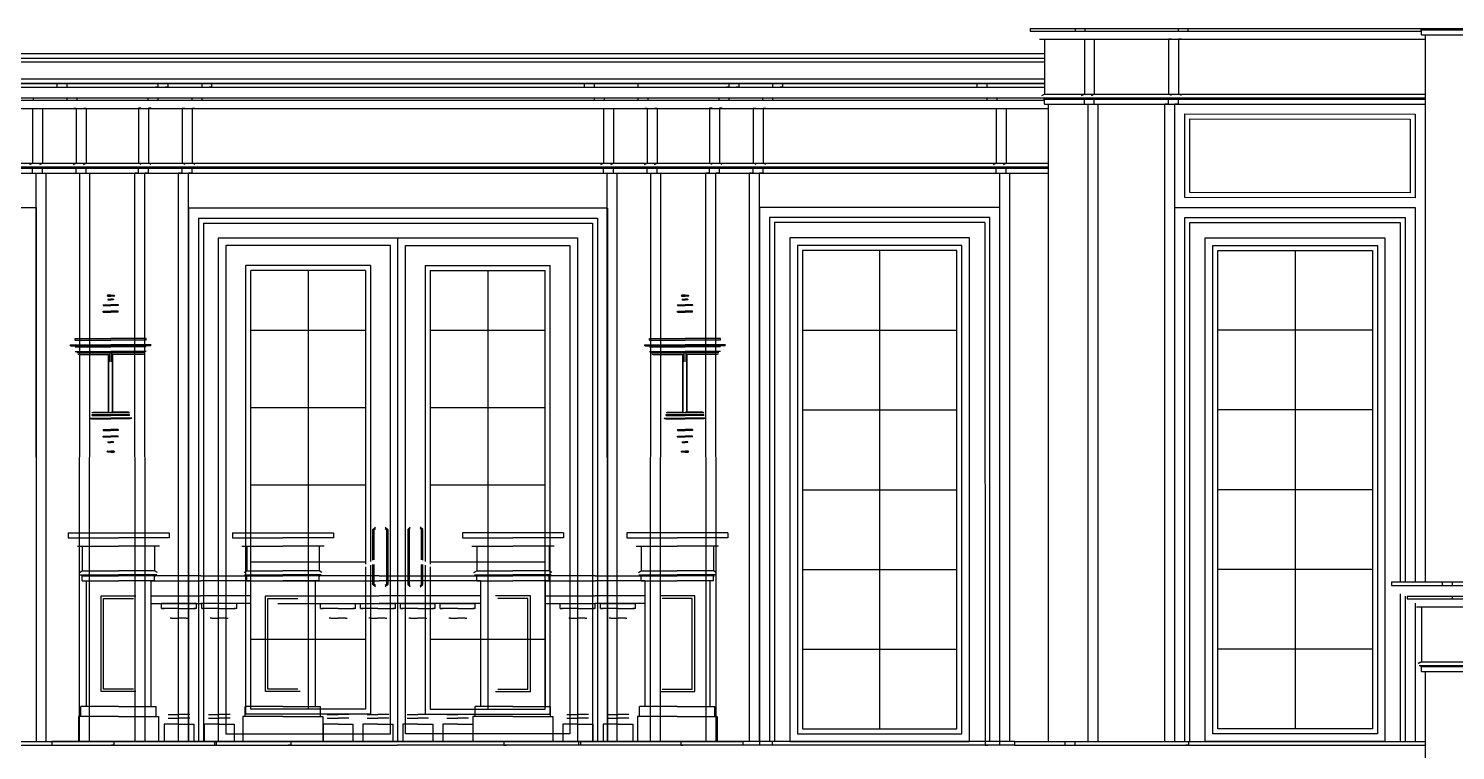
# Model space of a CAD drawing. Header units: metres. Extents: x -770 to 770, y 0 to 641.
# Drawn here: x -381.1 to -95, y 306.2 to 451 of the extents above; entities that cross this region are included whole.
import ezdxf

# ---------------------------------------------------------------- set-up
doc = ezdxf.new("R2010")
doc.units = ezdxf.units.M

msp = doc.modelspace()

# ---------------------------------------------------------------- linework, layer by layer
at = {"layer": 'EL-Balcony'}
for p, q in [((-373.22, 349.83), (-373.22, 348.83)), ((-352.97, 349.83), (-352.97, 348.83)), ((-340.26, 349.83), (-340.26, 348.83)), ((-320.01, 349.83), (-320.01, 348.83)), ((-294.15, 349.83), (-294.15, 348.83)), ((-273.9, 349.83), (-273.9, 348.83)), ((-261.19, 349.83), (-261.19, 348.83)), ((-240.94, 349.83), (-240.94, 348.83)), ((-373.22, 348.83), (-363.1, 348.83)), ((-371.35, 347.2), (-370.35, 347.2)), ((-370.35, 347.2), (-370.35, 342.2)), ((-370.35, 347.2), (-363.1, 347.2)), ((-352.97, 348.83), (-363.1, 348.83)), ((-355.85, 347.2), (-363.1, 347.2)), ((-355.85, 347.2), (-355.85, 342.2)), ((-354.85, 347.2), (-355.85, 347.2)), ((-340.26, 348.83), (-330.14, 348.83)), ((-338.39, 347.2), (-337.39, 347.2)), ((-337.39, 347.2), (-337.39, 342.2)), ((-337.39, 347.2), (-330.14, 347.2)), ((-320.01, 348.83), (-330.14, 348.83)), ((-322.89, 347.2), (-330.14, 347.2)), ((-322.89, 347.2), (-322.89, 342.2)), ((-321.89, 347.2), (-322.89, 347.2)), ((-294.15, 348.83), (-284.02, 348.83)), ((-292.27, 347.2), (-291.27, 347.2)), ((-291.27, 347.2), (-291.27, 342.2)), ((-291.27, 347.2), (-284.02, 347.2)), ((-273.9, 348.83), (-284.02, 348.83)), ((-276.77, 347.2), (-284.02, 347.2)), ((-276.77, 347.2), (-276.77, 342.2)), ((-275.77, 347.2), (-276.77, 347.2)), ((-261.19, 348.83), (-251.06, 348.83)), ((-259.31, 347.2), (-258.31, 347.2)), ((-258.31, 347.2), (-258.31, 342.2)), ((-258.31, 347.2), (-251.06, 347.2)), ((-240.94, 348.83), (-251.06, 348.83)), ((-243.81, 347.2), (-251.06, 347.2)), ((-243.81, 347.2), (-243.81, 342.2)), ((-242.81, 347.2), (-243.81, 347.2)), ((-370.9, 341.92), (-370.35, 342.2)), ((-370.79, 341.45), (-363.1, 341.45)), ((-370.35, 341.2), (-370.54, 341.2)), ((-370.35, 342.2), (-363.1, 342.2)), ((-370.35, 340.2), (-370.35, 341.2)), ((-370.35, 341.2), (-363.1, 341.2)), ((-355.85, 342.2), (-363.1, 342.2)), ((-355.41, 341.45), (-363.1, 341.45)), ((-355.85, 341.2), (-363.1, 341.2)), ((-346.62, 341.2, 1.76), (-356.02, 341.2, 1.88)), ((-355.3, 341.92), (-355.85, 342.2)), ((-355.85, 341.2), (-355.66, 341.2)), ((-355.85, 340.2), (-355.85, 341.2)), ((-346.62, 341.2, 1.52), (-337.21, 341.2, 1.65)), ((-337.93, 341.92), (-337.39, 342.2)), ((-337.83, 341.45), (-330.14, 341.45)), ((-337.39, 341.2), (-337.58, 341.2)), ((-337.39, 342.2), (-330.14, 342.2)), ((-337.39, 340.2), (-337.39, 341.2)), ((-337.39, 341.2), (-330.14, 341.2)), ((-310.83, 341.2, 1.54), (-330.55, 341.2, 1.71)), ((-322.89, 342.2), (-330.14, 342.2)), ((-322.45, 341.45), (-330.14, 341.45)), ((-322.89, 341.2), (-330.14, 341.2)), ((-322.34, 341.92), (-322.89, 342.2)), ((-322.89, 341.2), (-322.7, 341.2)), ((-322.89, 340.2), (-322.89, 341.2)), ((-310.83, 341.2, 1.54), (-291.1, 341.2, 1.71)), ((-291.82, 341.92), (-291.27, 342.2)), ((-291.71, 341.45), (-284.02, 341.45)), ((-291.27, 341.2), (-291.46, 341.2)), ((-291.27, 342.2), (-284.02, 342.2)), ((-291.27, 340.2), (-291.27, 341.2)), ((-291.27, 341.2), (-284.02, 341.2)), ((-276.77, 342.2), (-284.02, 342.2)), ((-276.33, 341.45), (-284.02, 341.45)), ((-276.77, 341.2), (-284.02, 341.2)), ((-267.54, 341.2, 1.52), (-276.95, 341.2, 1.65)), ((-276.23, 341.92), (-276.77, 342.2)), ((-276.77, 341.2), (-276.58, 341.2)), ((-276.77, 340.2), (-276.77, 341.2)), ((-267.54, 341.2, 1.76), (-258.14, 341.2, 1.88)), ((-258.86, 341.92), (-258.31, 342.2)), ((-258.75, 341.45), (-251.06, 341.45)), ((-258.31, 341.2), (-258.5, 341.2)), ((-258.31, 342.2), (-251.06, 342.2)), ((-258.31, 340.2), (-258.31, 341.2)), ((-258.31, 341.2), (-251.06, 341.2)), ((-243.81, 342.2), (-251.06, 342.2)), ((-243.37, 341.45), (-251.06, 341.45)), ((-243.81, 341.2), (-251.06, 341.2)), ((-243.26, 341.92), (-243.81, 342.2)), ((-243.81, 341.2), (-243.62, 341.2)), ((-243.81, 340.2), (-243.81, 341.2)), ((-370.35, 340.2), (-369.6, 340.2)), ((-369.6, 340.2), (-363.1, 340.2)), ((-356.6, 340.2), (-363.1, 340.2)), ((-355.85, 340.2), (-356.6, 340.2)), ((-337.39, 340.2), (-336.64, 340.2)), ((-336.64, 340.2), (-330.14, 340.2)), ((-323.64, 340.2), (-330.14, 340.2)), ((-322.89, 340.2), (-323.64, 340.2)), ((-291.27, 340.2), (-290.52, 340.2)), ((-290.52, 340.2), (-284.02, 340.2)), ((-277.52, 340.2), (-284.02, 340.2)), ((-276.77, 340.2), (-277.52, 340.2)), ((-258.31, 340.2), (-257.56, 340.2)), ((-257.56, 340.2), (-251.06, 340.2)), ((-244.56, 340.2), (-251.06, 340.2)), ((-243.81, 340.2), (-244.56, 340.2)), ((-356.6, 335.7, 1.83), (-346.62, 335.7, 1.85)), ((-354.47, 334.7, -2.69), (-354.47, 335.7, -2.69)), ((-347.47, 335.7, -2.69), (-354.47, 335.7, -2.69)), ((-347.47, 334.7, -2.69), (-347.47, 335.7, -2.69)), ((-336.64, 335.7, 1.6), (-346.62, 335.7, 1.61)), ((-346.4, 334.7, -2.69), (-346.4, 335.7, -2.69)), ((-339.4, 335.7, -2.69), (-346.4, 335.7, -2.69)), ((-339.4, 334.7, -2.69), (-339.4, 335.7, -2.69)), ((-331.13, 335.7, 1.65), (-310.83, 335.7, 1.76)), ((-322.58, 334.7, -2.69), (-322.58, 335.7, -2.69)), ((-322.58, 335.7, -2.69), (-315.58, 335.7, -2.69)), ((-315.58, 334.7, -2.69), (-315.58, 335.7, -2.69)), ((-314.58, 334.7, -2.69), (-314.58, 335.7, -2.69)), ((-314.58, 335.7, -2.69), (-307.58, 335.7, -2.69)), ((-290.52, 335.7, 1.65), (-310.83, 335.7, 1.76)), ((-307.58, 334.7, -2.69), (-307.58, 335.7, -2.69)), ((-306.58, 334.7, -2.69), (-306.58, 335.7, -2.69)), ((-306.58, 335.7, -2.69), (-299.58, 335.7, -2.69)), ((-299.58, 334.7, -2.69), (-299.58, 335.7, -2.69)), ((-298.58, 334.7, -2.69), (-298.58, 335.7, -2.69)), ((-298.58, 335.7, -2.69), (-291.58, 335.7, -2.69)), ((-291.58, 334.7, -2.69), (-291.58, 335.7, -2.69)), ((-277.52, 335.7, 1.6), (-267.54, 335.7, 1.61)), ((-274.51, 334.7, -2.69), (-274.51, 335.7, -2.69)), ((-274.51, 335.7, -2.69), (-267.51, 335.7, -2.69)), ((-257.56, 335.7, 1.83), (-267.54, 335.7, 1.85)), ((-267.51, 334.7, -2.69), (-267.51, 335.7, -2.69)), ((-266.44, 334.7, -2.69), (-266.44, 335.7, -2.69)), ((-266.44, 335.7, -2.69), (-259.44, 335.7, -2.69)), ((-259.44, 334.7, -2.69), (-259.44, 335.7, -2.69)), ((-354.47, 334.7, -2.69), (-353.97, 334.7, -2.69)), ((-350.97, 334.7, 23.13), (-354.25, 334.7, 23.22)), ((-352.44, 332.7, -2.69), (-352.77, 332.7, -2.69)), ((-352.44, 332.7, 23.19), (-350.97, 332.7, 23.11)), ((-350.97, 334.7, 23.13), (-347.69, 334.7, 23.22)), ((-349.51, 332.7, 23.19), (-350.97, 332.7, 23.11)), ((-349.51, 332.7, -2.69), (-349.17, 332.7, -2.69)), ((-347.47, 334.7, -2.69), (-347.97, 334.7, -2.69)), ((-346.4, 334.7, -2.69), (-345.9, 334.7, -2.69)), ((-342.9, 334.7, 23.13), (-346.18, 334.7, 23.22)), ((-344.36, 332.7, -2.69), (-344.7, 332.7, -2.69)), ((-344.36, 332.7, 23.19), (-342.9, 332.7, 23.11)), ((-342.9, 334.7, 23.13), (-339.61, 334.7, 23.22)), ((-341.43, 332.7, 23.19), (-342.9, 332.7, 23.11)), ((-341.43, 332.7, -2.69), (-341.1, 332.7, -2.69)), ((-339.4, 334.7, -2.69), (-339.9, 334.7, -2.69)), ((-322.58, 334.7, -2.69), (-322.08, 334.7, -2.69)), ((-319.08, 334.7, 23.13), (-322.36, 334.7, 23.22)), ((-320.55, 332.7, -2.69), (-320.88, 332.7, -2.69)), ((-320.55, 332.7, 23.19), (-319.08, 332.7, 23.11)), ((-319.08, 334.7, 23.13), (-315.8, 334.7, 23.22)), ((-317.61, 332.7, 23.19), (-319.08, 332.7, 23.11)), ((-317.61, 332.7, -2.69), (-317.28, 332.7, -2.69)), ((-315.58, 334.7, -2.69), (-316.08, 334.7, -2.69)), ((-314.58, 334.7, -2.69), (-314.08, 334.7, -2.69)), ((-311.08, 334.7, 23.13), (-314.36, 334.7, 23.22)), ((-312.55, 332.7, -2.69), (-312.88, 332.7, -2.69)), ((-312.55, 332.7, 23.19), (-311.08, 332.7, 23.11)), ((-311.08, 334.7, 23.13), (-307.8, 334.7, 23.22)), ((-309.61, 332.7, 23.19), (-311.08, 332.7, 23.11)), ((-309.61, 332.7, -2.69), (-309.28, 332.7, -2.69)), ((-307.58, 334.7, -2.69), (-308.08, 334.7, -2.69)), ((-306.58, 334.7, -2.69), (-306.08, 334.7, -2.69)), ((-303.08, 334.7, 23.13), (-306.36, 334.7, 23.22)), ((-304.55, 332.7, -2.69), (-304.88, 332.7, -2.69)), ((-304.55, 332.7, 23.19), (-303.08, 332.7, 23.11)), ((-303.08, 334.7, 23.13), (-299.8, 334.7, 23.22)), ((-301.61, 332.7, 23.19), (-303.08, 332.7, 23.11)), ((-301.61, 332.7, -2.69), (-301.28, 332.7, -2.69)), ((-299.58, 334.7, -2.69), (-300.08, 334.7, -2.69)), ((-298.58, 334.7, -2.69), (-298.08, 334.7, -2.69)), ((-295.08, 334.7, 23.13), (-298.36, 334.7, 23.22)), ((-296.55, 332.7, -2.69), (-296.88, 332.7, -2.69)), ((-296.55, 332.7, 23.19), (-295.08, 332.7, 23.11)), ((-295.08, 334.7, 23.13), (-291.8, 334.7, 23.22)), ((-293.61, 332.7, 23.19), (-295.08, 332.7, 23.11)), ((-293.61, 332.7, -2.69), (-293.28, 332.7, -2.69)), ((-291.58, 334.7, -2.69), (-292.08, 334.7, -2.69)), ((-274.51, 334.7, -2.69), (-274.01, 334.7, -2.69)), ((-271.01, 334.7, 23.13), (-274.29, 334.7, 23.22)), ((-272.48, 332.7, -2.69), (-272.81, 332.7, -2.69)), ((-272.48, 332.7, 23.19), (-271.01, 332.7, 23.11)), ((-271.01, 334.7, 23.13), (-267.73, 334.7, 23.22)), ((-269.55, 332.7, 23.19), (-271.01, 332.7, 23.11)), ((-269.55, 332.7, -2.69), (-269.21, 332.7, -2.69)), ((-267.51, 334.7, -2.69), (-268.01, 334.7, -2.69)), ((-266.44, 334.7, -2.69), (-265.94, 334.7, -2.69)), ((-262.94, 334.7, 23.13), (-266.22, 334.7, 23.22)), ((-264.4, 332.7, -2.69), (-264.74, 332.7, -2.69)), ((-264.4, 332.7, 23.19), (-262.94, 332.7, 23.11)), ((-262.94, 334.7, 23.13), (-259.65, 334.7, 23.22)), ((-261.47, 332.7, 23.19), (-262.94, 332.7, 23.11)), ((-261.47, 332.7, -2.69), (-261.14, 332.7, -2.69)), ((-259.44, 334.7, -2.69), (-259.94, 334.7, -2.69)), ((-370.64, 313), (-370.64, 315)), ((-369.6, 315), (-370.64, 315)), ((-363.1, 315), (-369.6, 315)), ((-363.1, 315), (-356.6, 315)), ((-356.6, 315), (-355.56, 315)), ((-355.56, 313), (-355.56, 315)), ((-337.68, 313), (-337.68, 315)), ((-336.64, 315), (-337.68, 315)), ((-330.14, 315), (-336.64, 315)), ((-330.14, 315), (-323.64, 315)), ((-323.64, 315), (-322.6, 315)), ((-322.6, 313), (-322.6, 315)), ((-291.56, 313), (-291.56, 315)), ((-290.52, 315), (-291.56, 315)), ((-284.02, 315), (-290.52, 315)), ((-284.02, 315), (-277.52, 315)), ((-277.52, 315), (-276.48, 315)), ((-276.48, 313), (-276.48, 315)), ((-258.6, 313), (-258.6, 315)), ((-257.56, 315), (-258.6, 315)), ((-251.06, 315), (-257.56, 315)), ((-251.06, 315), (-244.56, 315)), ((-244.56, 315), (-243.52, 315)), ((-243.52, 313), (-243.52, 315)), ((-363.1, 313), (-370.64, 313)), ((-363.1, 313), (-355.56, 313)), ((-353.13, 313.42, -2.55), (-352.92, 313.42, -2.55)), ((-353.13, 312.67, -2.52), (-350.97, 312.67, -2.68)), ((-352.92, 313.42, -2.52), (-350.97, 313.42, -2.68)), ((-349.03, 313.42, -2.52), (-350.97, 313.42, -2.68)), ((-348.81, 312.67, -2.52), (-350.97, 312.67, -2.68)), ((-348.81, 313.42, -2.55), (-349.03, 313.42, -2.55)), ((-345.06, 313.42, -2.55), (-344.84, 313.42, -2.55)), ((-345.06, 312.67, -2.52), (-342.9, 312.67, -2.68)), ((-344.84, 313.42, -2.52), (-342.9, 313.42, -2.68)), ((-340.95, 313.42, -2.52), (-342.9, 313.42, -2.68)), ((-340.73, 312.67, -2.52), (-342.9, 312.67, -2.68)), ((-340.73, 313.42, -2.55), (-340.95, 313.42, -2.55)), ((-330.14, 313), (-337.68, 313)), ((-330.14, 313), (-322.6, 313)), ((-321.24, 313.42, -2.55), (-321.02, 313.42, -2.55)), ((-321.24, 312.67, -2.52), (-319.08, 312.67, -2.68)), ((-321.02, 313.42, -2.52), (-319.08, 313.42, -2.68)), ((-317.13, 313.42, -2.52), (-319.08, 313.42, -2.68)), ((-316.92, 312.67, -2.52), (-319.08, 312.67, -2.68)), ((-316.92, 313.42, -2.55), (-317.13, 313.42, -2.55)), ((-313.24, 313.42, -2.55), (-313.02, 313.42, -2.55)), ((-313.24, 312.67, -2.52), (-311.08, 312.67, -2.68)), ((-313.02, 313.42, -2.52), (-311.08, 313.42, -2.68)), ((-309.13, 313.42, -2.52), (-311.08, 313.42, -2.68)), ((-308.92, 312.67, -2.52), (-311.08, 312.67, -2.68)), ((-308.92, 313.42, -2.55), (-309.13, 313.42, -2.55)), ((-305.24, 313.42, -2.55), (-305.02, 313.42, -2.55)), ((-305.24, 312.67, -2.52), (-303.08, 312.67, -2.68)), ((-305.02, 313.42, -2.52), (-303.08, 313.42, -2.68)), ((-301.13, 313.42, -2.52), (-303.08, 313.42, -2.68)), ((-300.92, 312.67, -2.52), (-303.08, 312.67, -2.68)), ((-300.92, 313.42, -2.55), (-301.13, 313.42, -2.55)), ((-297.24, 313.42, -2.55), (-297.02, 313.42, -2.55)), ((-297.24, 312.67, -2.52), (-295.08, 312.67, -2.68)), ((-297.02, 313.42, -2.52), (-295.08, 313.42, -2.68)), ((-293.13, 313.42, -2.52), (-295.08, 313.42, -2.68)), ((-292.92, 312.67, -2.52), (-295.08, 312.67, -2.68)), ((-292.92, 313.42, -2.55), (-293.13, 313.42, -2.55)), ((-284.02, 313), (-291.56, 313)), ((-284.02, 313), (-276.48, 313)), ((-273.17, 313.42, -2.55), (-272.96, 313.42, -2.55)), ((-273.17, 312.67, -2.52), (-271.01, 312.67, -2.68)), ((-272.96, 313.42, -2.52), (-271.01, 313.42, -2.68)), ((-269.07, 313.42, -2.52), (-271.01, 313.42, -2.68)), ((-268.85, 312.67, -2.52), (-271.01, 312.67, -2.68)), ((-268.85, 313.42, -2.55), (-269.07, 313.42, -2.55)), ((-265.1, 313.42, -2.55), (-264.88, 313.42, -2.55)), ((-265.1, 312.67, -2.52), (-262.94, 312.67, -2.68)), ((-264.88, 313.42, -2.52), (-262.94, 313.42, -2.68)), ((-260.99, 313.42, -2.52), (-262.94, 313.42, -2.68)), ((-260.77, 312.67, -2.52), (-262.94, 312.67, -2.68)), ((-260.77, 313.42, -2.55), (-260.99, 313.42, -2.55)), ((-251.06, 313), (-258.6, 313)), ((-251.06, 313), (-243.52, 313)), ((-353.97, 311.43, -2.55), (-353.97, 308, -2.55)), ((-350.97, 311.43, -2.6), (-353.97, 311.43, -2.52)), ((-350.97, 311.43, -2.6), (-347.97, 311.43, -2.52)), ((-347.97, 311.43, -2.55), (-347.97, 308, -2.55)), ((-345.9, 311.43, -2.55), (-345.9, 308, -2.55)), ((-342.9, 311.43, -2.6), (-345.9, 311.43, -2.52)), ((-342.9, 311.43, -2.6), (-339.9, 311.43, -2.52)), ((-339.9, 311.43, -2.55), (-339.9, 308, -2.55)), ((-322.08, 311.43, -2.55), (-322.08, 308, -2.55)), ((-319.08, 311.43, -2.6), (-322.08, 311.43, -2.52)), ((-319.08, 311.43, -2.6), (-316.08, 311.43, -2.52)), ((-316.08, 311.43, -2.55), (-316.08, 308, -2.55)), ((-314.08, 311.43, -2.55), (-314.08, 308, -2.55)), ((-311.08, 311.43, -2.6), (-314.08, 311.43, -2.52)), ((-311.08, 311.43, -2.6), (-308.08, 311.43, -2.52)), ((-308.08, 311.43, -2.55), (-308.08, 308, -2.55)), ((-306.08, 311.43, -2.55), (-306.08, 308, -2.55)), ((-303.08, 311.43, -2.6), (-306.08, 311.43, -2.52)), ((-303.08, 311.43, -2.6), (-300.08, 311.43, -2.52)), ((-300.08, 311.43, -2.55), (-300.08, 308, -2.55)), ((-298.08, 311.43, -2.55), (-298.08, 308, -2.55)), ((-295.08, 311.43, -2.6), (-298.08, 311.43, -2.52)), ((-295.08, 311.43, -2.6), (-292.08, 311.43, -2.52)), ((-292.08, 311.43, -2.55), (-292.08, 308, -2.55)), ((-274.01, 311.43, -2.55), (-274.01, 308, -2.55)), ((-271.01, 311.43, -2.6), (-274.01, 311.43, -2.52)), ((-271.01, 311.43, -2.6), (-268.01, 311.43, -2.52)), ((-268.01, 311.43, -2.55), (-268.01, 308, -2.55)), ((-265.94, 311.43, -2.55), (-265.94, 308, -2.55)), ((-262.94, 311.43, -2.6), (-265.94, 311.43, -2.52)), ((-262.94, 311.43, -2.6), (-259.94, 311.43, -2.52)), ((-259.94, 311.43, -2.55), (-259.94, 308, -2.55)), ((-369.6, 308), (-363.1, 308)), ((-356.6, 308), (-363.1, 308)), ((-353.97, 308, -2.55), (-347.97, 308, -2.69)), ((-347.97, 308, -2.69), (-347.97, 308, -2.69)), ((-345.9, 308, -2.55), (-339.9, 308, -2.69)), ((-339.9, 308, -2.69), (-339.9, 308, -2.69)), ((-336.64, 308), (-330.14, 308)), ((-323.64, 308), (-330.14, 308)), ((-322.08, 308, -2.69), (-322.08, 308, -2.69)), ((-316.08, 308, -2.55), (-322.08, 308, -2.69)), ((-314.08, 308, -2.69), (-314.08, 308, -2.69)), ((-308.08, 308, -2.55), (-314.08, 308, -2.69)), ((-306.08, 308, -2.69), (-306.08, 308, -2.69)), ((-300.08, 308, -2.55), (-306.08, 308, -2.69)), ((-298.08, 308, -2.69), (-298.08, 308, -2.69)), ((-292.08, 308, -2.55), (-298.08, 308, -2.69)), ((-290.52, 308), (-284.02, 308)), ((-277.52, 308), (-284.02, 308)), ((-274.01, 308, -2.69), (-274.01, 308, -2.69)), ((-268.01, 308, -2.55), (-274.01, 308, -2.69)), ((-265.94, 308, -2.69), (-265.94, 308, -2.69)), ((-259.94, 308, -2.55), (-265.94, 308, -2.69)), ((-257.56, 308), (-251.06, 308)), ((-244.56, 308), (-251.06, 308))]:
    msp.add_line(p, q, dxfattribs=at)
at = {"layer": 'EL-Balcony', "color": 8}
for p, q in [((-356.6, 340.2, 1.89), (-346.62, 340.2, 1.76)), ((-336.64, 340.2, 1.65), (-346.62, 340.2, 1.52)), ((-331.13, 340.2, 1.71), (-310.83, 340.2, 1.54)), ((-290.52, 340.2, 1.71), (-310.83, 340.2, 1.54)), ((-277.52, 340.2, 1.65), (-267.54, 340.2, 1.52)), ((-257.56, 340.2, 1.89), (-267.54, 340.2, 1.76)), ((-356.6, 337.2, 4.51), (-346.62, 337.2, 4.37)), ((-336.64, 337.2, 4.27), (-346.62, 337.2, 4.14)), ((-331.13, 337.2, 4.33), (-310.83, 337.2, 4.16)), ((-290.52, 337.2, 4.33), (-310.83, 337.2, 4.16)), ((-277.52, 337.2, 4.27), (-267.54, 337.2, 4.14)), ((-257.56, 337.2, 4.51), (-267.54, 337.2, 4.37))]:
    msp.add_line(p, q, dxfattribs=at)
at = {"layer": 'EL-Balcony'}
for points in [[(-373.22, 349.83), (-352.97, 349.83)], [(-340.26, 349.83), (-320.01, 349.83)], [(-273.9, 349.83), (-294.15, 349.83)], [(-240.94, 349.83), (-261.19, 349.83)], [(-369.6, 340.2), (-369.6, 315)], [(-356.6, 340.2), (-356.6, 315)], [(-336.64, 340.2), (-336.64, 315)], [(-323.64, 340.2), (-323.64, 315)], [(-290.52, 340.2), (-290.52, 315)], [(-277.52, 340.2), (-277.52, 315)], [(-257.56, 340.2), (-257.56, 315)], [(-244.56, 340.2), (-244.56, 315)], [(-359.6, 318), (-366.6, 318), (-366.6, 337.2), (-359.6, 337.2)], [(-360.1, 318.5), (-366.1, 318.5), (-366.1, 336.7), (-360.1, 336.7)], [(-326.64, 318), (-333.64, 318), (-333.64, 337.2), (-326.64, 337.2)], [(-327.14, 318.5), (-333.14, 318.5), (-333.14, 336.7), (-327.14, 336.7)], [(-287.52, 318), (-280.52, 318), (-280.52, 337.2), (-287.52, 337.2)], [(-287.02, 318.5), (-281.02, 318.5), (-281.02, 336.7), (-287.02, 336.7)], [(-254.56, 318), (-247.56, 318), (-247.56, 337.2), (-254.56, 337.2)], [(-254.06, 318.5), (-248.06, 318.5), (-248.06, 336.7), (-254.06, 336.7)], [(-370.64, 313), (-371.1, 313), (-371.1, 308), (-369.6, 308)], [(-355.56, 313), (-355.1, 313), (-355.1, 308), (-356.6, 308)], [(-337.68, 313), (-338.14, 313), (-338.14, 308), (-336.64, 308)], [(-322.6, 313), (-322.14, 313), (-322.14, 308), (-323.64, 308)], [(-291.56, 313), (-292.02, 313), (-292.02, 308), (-290.52, 308)], [(-276.48, 313), (-276.02, 313), (-276.02, 308), (-277.52, 308)], [(-258.6, 313), (-259.06, 313), (-259.06, 308), (-257.56, 308)], [(-243.52, 313), (-243.06, 313), (-243.06, 308), (-244.56, 308)]]:
    msp.add_lwpolyline(points, dxfattribs=at)
at = {"layer": 'EL-Door'}
for p, q in [((-325.07, 402.5), (-325.07, 314.5, -1.02)), ((-289.07, 402.5), (-289.07, 314.5, -1.02)), ((-336.55, 390.5, -1.02), (-313.6, 390.5, -1.02)), ((-300.55, 390.5, -1.02), (-277.59, 390.5, -1.02)), ((-336.55, 375, -1.02), (-313.6, 375, -1.02)), ((-300.55, 375, -1.02), (-277.59, 375, -1.02)), ((-336.55, 359.5, -1.02), (-313.6, 359.5, -1.02)), ((-300.55, 359.5, -1.02), (-277.59, 359.5, -1.02)), ((-336.55, 344, -1.02), (-313.6, 344, -1.02)), ((-300.55, 344, -1.02), (-277.59, 344, -1.02)), ((-336.55, 328.5, -1.02), (-313.6, 328.5, -1.02)), ((-300.55, 328.5, -1.02), (-277.59, 328.5, -1.02))]:
    msp.add_line(p, q, dxfattribs=at)
at = {"layer": 'EL-Door', "color": 1}
for points in [[(-343.08, 409), (-343.08, 308), (-271.08, 308)], [(-343.08, 409), (-271.08, 409)], [(-307.08, 308), (-307.08, 409)], [(-271.08, 409), (-271.08, 308)]]:
    msp.add_lwpolyline(points, dxfattribs=at)
at = {"layer": 'EL-Door', "color": 8}
for points in [[(-341.58, 407.5), (-341.58, 309.5), (-308.58, 309.5), (-308.58, 407.5)], [(-272.58, 407.5), (-272.58, 309.5), (-305.58, 309.5), (-305.58, 407.5)]]:
    msp.add_lwpolyline(points, close=True, dxfattribs=at)
at = {"layer": 'EL-Door', "elevation": -1.02}
for points in [[(-312.6, 343.33), (-312.6, 313.5), (-337.55, 313.5), (-337.55, 403.5)], [(-312.6, 403.5), (-312.6, 344.08)], [(-301.59, 343.33), (-301.59, 313.5), (-276.55, 313.5), (-276.55, 403.5)], [(-301.59, 403.5), (-301.59, 344.08)], [(-313.6, 343), (-313.6, 314.5), (-336.55, 314.5), (-336.55, 402.5)], [(-313.6, 402.5), (-313.6, 343.58)], [(-300.59, 343), (-300.59, 314.5), (-277.55, 314.5), (-277.55, 402.5)], [(-300.59, 402.5), (-300.59, 343.58)]]:
    msp.add_lwpolyline(points, dxfattribs=at)
at = {"layer": 'EL-Door'}
for points in [[(-312.6, 403.5), (-337.55, 403.5)], [(-301.59, 403.5), (-276.55, 403.5)], [(-313.6, 402.5), (-336.55, 402.5)], [(-300.59, 402.5), (-277.55, 402.5)]]:
    msp.add_lwpolyline(points, dxfattribs=at)
at = {"layer": 'EL-Door', "color": 8, "ltscale": 0.5, "elevation": -1.02}
for points in [[(-312.1, 344.34), (-312.1, 350.5), (-311.6, 351)], [(-311.85, 344.44), (-311.85, 350.5), (-311.6, 350.75)], [(-309.6, 351), (-309.1, 350.5), (-309.1, 339.5), (-309.6, 339)], [(-309.6, 350.75), (-309.35, 350.5), (-309.35, 339.5), (-309.6, 339.25)], [(-304.59, 351), (-305.09, 350.5), (-305.09, 339.5), (-304.59, 339)], [(-304.59, 350.75), (-304.84, 350.5), (-304.84, 339.5), (-304.59, 339.25)], [(-302.09, 344.34), (-302.09, 350.5), (-302.59, 351)], [(-302.34, 344.44), (-302.34, 350.5), (-302.59, 350.75)], [(-311.6, 339), (-312.1, 339.5), (-312.1, 343.47)], [(-311.6, 339.25), (-311.85, 339.5), (-311.85, 343.51)], [(-302.59, 339.25), (-302.34, 339.5), (-302.34, 343.51)], [(-302.59, 339), (-302.09, 339.5), (-302.09, 343.47)]]:
    msp.add_lwpolyline(points, dxfattribs=at)
at = {"layer": 'EL-Roof', "color": 8}
for p, q in [((-177.44, 444.25), (-471.69, 444.25)), ((-177.44, 445), (-467.69, 445)), ((-177.44, 440.86), (-467.69, 440.86))]:
    msp.add_line(p, q, dxfattribs=at)
at = {"layer": 'EL-Roof'}
for points in [[(-467.69, 446), (-177.44, 446)], [(-177.44, 440), (-467.69, 440)]]:
    msp.add_lwpolyline(points, dxfattribs=at)
at = {"layer": 'EL-Window'}
for p, q in [((-210.48, 406.5), (-210.48, 310.5)), ((-127.19, 406.5), (-127.19, 310.5)), ((-225.98, 390.5), (-194.98, 390.5)), ((-111.69, 390.5), (-142.69, 390.5)), ((-225.98, 374.5), (-194.98, 374.5)), ((-111.69, 374.5), (-142.69, 374.5)), ((-225.98, 358.5), (-194.98, 358.5)), ((-111.69, 358.5), (-142.69, 358.5)), ((-225.98, 342.5), (-194.98, 342.5)), ((-111.69, 342.5), (-142.69, 342.5)), ((-225.98, 326.5), (-194.98, 326.5)), ((-111.69, 326.5), (-142.69, 326.5))]:
    msp.add_line(p, q, dxfattribs=at)
at = {"layer": 'EL-Window', "color": 1}
for points in [[(-228.48, 409), (-228.48, 308), (-192.48, 308), (-192.48, 409)], [(-109.19, 409), (-109.19, 308), (-145.19, 308), (-145.19, 409)]]:
    msp.add_lwpolyline(points, close=True, dxfattribs=at)
at = {"layer": 'EL-Window', "color": 8}
for points in [[(-226.98, 407.5), (-226.98, 309.5), (-193.98, 309.5), (-193.98, 407.5)], [(-225.98, 406.5), (-225.98, 310.5), (-194.98, 310.5), (-194.98, 406.5)], [(-110.69, 407.5), (-110.69, 309.5), (-143.69, 309.5), (-143.69, 407.5)], [(-111.69, 406.5), (-111.69, 310.5), (-142.69, 310.5), (-142.69, 406.5)]]:
    msp.add_lwpolyline(points, close=True, dxfattribs=at)
at = {"layer": 'FP-Hatch'}
for p, q in [((-366.22, 395.62), (-366.15, 395.62)), ((-366.15, 395.62), (-364.65, 395.62)), ((-366.15, 395.43), (-364.65, 395.43)), ((-365.25, 397.32), (-365.31, 397.32)), ((-365.25, 397.32), (-364.65, 397.32)), ((-364.65, 397.51), (-365.23, 397.51)), ((-365.21, 396.57), (-364.65, 396.57)), ((-365.12, 396.76), (-364.65, 396.76)), ((-364.65, 397.51), (-364.07, 397.51)), ((-364.05, 397.32), (-364.65, 397.32)), ((-364.18, 396.76), (-364.65, 396.76)), ((-364.09, 396.57), (-364.65, 396.57)), ((-363.15, 395.62), (-364.65, 395.62)), ((-363.15, 395.43), (-364.65, 395.43)), ((-364.05, 397.32), (-363.99, 397.32)), ((-363.08, 395.62), (-363.15, 395.62)), ((-251.08, 395.62), (-251.01, 395.62)), ((-251.01, 395.62), (-249.51, 395.62)), ((-251.01, 395.43), (-249.51, 395.43)), ((-250.11, 397.32), (-250.17, 397.32)), ((-250.11, 397.32), (-249.51, 397.32)), ((-249.51, 397.51), (-250.09, 397.51)), ((-250.07, 396.57), (-249.51, 396.57)), ((-249.98, 396.76), (-249.51, 396.76)), ((-249.51, 397.51), (-248.93, 397.51)), ((-248.91, 397.32), (-249.51, 397.32)), ((-249.04, 396.76), (-249.51, 396.76)), ((-248.95, 396.57), (-249.51, 396.57)), ((-248.01, 395.62), (-249.51, 395.62)), ((-248.01, 395.43), (-249.51, 395.43)), ((-248.91, 397.32), (-248.85, 397.32)), ((-247.94, 395.62), (-248.01, 395.62)), ((-366.15, 394.12), (-364.65, 394.12)), ((-365.96, 394.31), (-364.65, 394.31)), ((-363.34, 394.31), (-364.65, 394.31)), ((-363.15, 394.12), (-364.65, 394.12)), ((-251.01, 394.12), (-249.51, 394.12)), ((-250.82, 394.31), (-249.51, 394.31)), ((-248.2, 394.31), (-249.51, 394.31)), ((-248.01, 394.12), (-249.51, 394.12)), ((-372.78, 387.54), (-372.71, 387.54)), ((-372.71, 387.37), (-372.71, 387.54)), ((-372.71, 387.54), (-364.65, 387.54)), ((-372.71, 387.37), (-371.96, 387.37)), ((-371.96, 387.37), (-364.65, 387.37)), ((-371.77, 388.49), (-371.77, 388.87)), ((-371.77, 388.87), (-364.65, 388.87)), ((-371.77, 388.49), (-364.65, 388.49)), ((-371.77, 387.18), (-364.65, 387.18)), ((-371.77, 386.24), (-371.62, 386.24)), ((-371.62, 386.24), (-364.65, 386.24)), ((-357.52, 388.87), (-364.65, 388.87)), ((-357.52, 388.49), (-364.65, 388.49)), ((-356.59, 387.54), (-364.65, 387.54)), ((-357.34, 387.37), (-364.65, 387.37)), ((-357.52, 387.18), (-364.65, 387.18)), ((-357.67, 386.24), (-364.65, 386.24)), ((-357.52, 386.24), (-357.67, 386.24)), ((-357.52, 388.49), (-357.52, 388.87)), ((-356.59, 387.37), (-357.34, 387.37)), ((-356.59, 387.37), (-356.59, 387.54)), ((-356.52, 387.54), (-356.59, 387.54)), ((-257.64, 387.54), (-257.57, 387.54)), ((-257.57, 387.37), (-257.57, 387.54)), ((-257.57, 387.54), (-249.51, 387.54)), ((-257.57, 387.37), (-256.82, 387.37)), ((-256.82, 387.37), (-249.51, 387.37)), ((-256.64, 388.49), (-256.64, 388.87)), ((-256.64, 388.87), (-249.51, 388.87)), ((-256.64, 388.49), (-249.51, 388.49)), ((-256.64, 387.18), (-249.51, 387.18)), ((-256.64, 386.24), (-256.49, 386.24)), ((-256.49, 386.24), (-249.51, 386.24)), ((-242.39, 388.87), (-249.51, 388.87)), ((-242.39, 388.49), (-249.51, 388.49)), ((-241.45, 387.54), (-249.51, 387.54)), ((-242.2, 387.37), (-249.51, 387.37)), ((-242.39, 387.18), (-249.51, 387.18)), ((-242.54, 386.24), (-249.51, 386.24)), ((-242.39, 386.24), (-242.54, 386.24)), ((-242.39, 388.49), (-242.39, 388.87)), ((-241.45, 387.37), (-242.2, 387.37)), ((-241.45, 387.37), (-241.45, 387.54)), ((-241.38, 387.54), (-241.45, 387.54)), ((-371.29, 386.06), (-371.44, 386.06)), ((-371.29, 386.06), (-364.65, 386.06)), ((-371.2, 385.68), (-371.28, 385.68)), ((-371.2, 385.68), (-364.84, 385.68)), ((-371.02, 385.61), (-365.1, 385.61)), ((-365.1, 373.96), (-365.1, 385.68)), ((-365.02, 373.96), (-365.02, 385.68)), ((-358.01, 386.06), (-364.65, 386.06)), ((-358.09, 385.68), (-364.46, 385.68)), ((-364.27, 373.96), (-364.27, 385.68)), ((-364.2, 373.96), (-364.2, 385.68)), ((-358.28, 385.61), (-364.2, 385.61)), ((-358.09, 385.68), (-358.02, 385.68)), ((-358.01, 386.06), (-357.86, 386.06)), ((-256.15, 386.06), (-256.3, 386.06)), ((-256.15, 386.06), (-249.51, 386.06)), ((-256.07, 385.68), (-256.14, 385.68)), ((-256.07, 385.68), (-249.7, 385.68)), ((-255.88, 385.61), (-249.96, 385.61)), ((-249.96, 373.96), (-249.96, 385.68)), ((-249.89, 373.96), (-249.89, 385.68)), ((-242.87, 386.06), (-249.51, 386.06)), ((-242.96, 385.68), (-249.32, 385.68)), ((-249.14, 373.96), (-249.14, 385.68)), ((-249.06, 373.96), (-249.06, 385.68)), ((-243.14, 385.61), (-249.06, 385.61)), ((-242.96, 385.68), (-242.88, 385.68)), ((-242.87, 386.06), (-242.72, 386.06)), ((-368.86, 372.87), (-368.79, 372.87)), ((-368.79, 372.78), (-368.79, 372.87)), ((-368.79, 372.87), (-364.65, 372.87)), ((-368.79, 372.78), (-368.6, 372.78)), ((-368.6, 372.78), (-364.65, 372.78)), ((-368.51, 372.69), (-367.77, 372.69)), ((-368.35, 373.96), (-368.42, 373.93)), ((-368.4, 373.4), (-368.4, 373.58)), ((-368.4, 373.58), (-364.65, 373.58)), ((-368.4, 373.4), (-364.65, 373.4)), ((-368.35, 373.96), (-364.65, 373.96)), ((-368.18, 374.03), (-365.1, 374.03)), ((-367.77, 372.69), (-364.65, 372.69)), ((-360.95, 373.96), (-364.65, 373.96)), ((-360.9, 373.58), (-364.65, 373.58)), ((-360.9, 373.4), (-364.65, 373.4)), ((-360.51, 372.87), (-364.65, 372.87)), ((-360.7, 372.78), (-364.65, 372.78)), ((-361.53, 372.69), (-364.65, 372.69)), ((-361.12, 374.03), (-364.2, 374.03)), ((-360.79, 372.69), (-361.53, 372.69)), ((-360.95, 373.96), (-360.88, 373.93)), ((-360.9, 373.4), (-360.9, 373.58)), ((-360.51, 372.78), (-360.7, 372.78)), ((-360.51, 372.78), (-360.51, 372.87)), ((-360.44, 372.87), (-360.51, 372.87)), ((-253.72, 372.87), (-253.65, 372.87)), ((-253.65, 372.78), (-253.65, 372.87)), ((-253.65, 372.87), (-249.51, 372.87)), ((-253.65, 372.78), (-253.46, 372.78)), ((-253.46, 372.78), (-249.51, 372.78)), ((-253.37, 372.69), (-252.63, 372.69)), ((-253.21, 373.96), (-253.28, 373.93)), ((-253.26, 373.4), (-253.26, 373.58)), ((-253.26, 373.58), (-249.51, 373.58)), ((-253.26, 373.4), (-249.51, 373.4)), ((-253.21, 373.96), (-249.51, 373.96)), ((-253.04, 374.03), (-249.96, 374.03)), ((-252.63, 372.69), (-249.51, 372.69)), ((-245.81, 373.96), (-249.51, 373.96)), ((-245.76, 373.58), (-249.51, 373.58)), ((-245.76, 373.4), (-249.51, 373.4)), ((-245.37, 372.87), (-249.51, 372.87)), ((-245.56, 372.78), (-249.51, 372.78)), ((-246.39, 372.69), (-249.51, 372.69)), ((-245.98, 374.03), (-249.06, 374.03)), ((-245.65, 372.69), (-246.39, 372.69)), ((-245.81, 373.96), (-245.74, 373.93)), ((-245.76, 373.4), (-245.76, 373.58)), ((-245.37, 372.78), (-245.56, 372.78)), ((-245.37, 372.78), (-245.37, 372.87)), ((-245.3, 372.87), (-245.37, 372.87)), ((-366.15, 370.58), (-364.65, 370.58)), ((-366.15, 369.26), (-364.65, 369.26)), ((-365.96, 370.39), (-364.65, 370.39)), ((-363.15, 370.58), (-364.65, 370.58)), ((-363.34, 370.39), (-364.65, 370.39)), ((-363.15, 369.26), (-364.65, 369.26)), ((-251.01, 370.58), (-249.51, 370.58)), ((-251.01, 369.26), (-249.51, 369.26)), ((-250.82, 370.39), (-249.51, 370.39)), ((-248.01, 370.58), (-249.51, 370.58)), ((-248.2, 370.39), (-249.51, 370.39)), ((-248.01, 369.26), (-249.51, 369.26)), ((-366.22, 369.08), (-366.15, 369.08)), ((-366.15, 369.08), (-364.65, 369.08)), ((-365.25, 366.25), (-365.31, 366.25)), ((-365.25, 366.25), (-364.65, 366.25)), ((-365.21, 368.12), (-364.65, 368.12)), ((-365.12, 367.94), (-364.65, 367.94)), ((-363.15, 369.08), (-364.65, 369.08)), ((-364.09, 368.12), (-364.65, 368.12)), ((-364.18, 367.94), (-364.65, 367.94)), ((-364.05, 366.25), (-364.65, 366.25)), ((-364.05, 366.25), (-363.99, 366.25)), ((-363.08, 369.08), (-363.15, 369.08)), ((-251.08, 369.08), (-251.01, 369.08)), ((-251.01, 369.08), (-249.51, 369.08)), ((-250.11, 366.25), (-250.17, 366.25)), ((-250.11, 366.25), (-249.51, 366.25)), ((-250.07, 368.12), (-249.51, 368.12)), ((-249.98, 367.94), (-249.51, 367.94)), ((-248.01, 369.08), (-249.51, 369.08)), ((-248.95, 368.12), (-249.51, 368.12)), ((-249.04, 367.94), (-249.51, 367.94)), ((-248.91, 366.25), (-249.51, 366.25)), ((-248.91, 366.25), (-248.85, 366.25)), ((-247.94, 369.08), (-248.01, 369.08)), ((-364.65, 366.06), (-365.23, 366.06)), ((-364.65, 366.06), (-364.07, 366.06)), ((-249.51, 366.06), (-250.09, 366.06)), ((-249.51, 366.06), (-248.93, 366.06))]:
    msp.add_line(p, q, dxfattribs=at)
for points in [[(-366.15, 395.62), (-366.15, 395.43)], [(-365.23, 397.51), (-365.31, 397.51), (-365.4, 397.41), (-365.4, 397.41), (-365.31, 397.32)], [(-365.12, 396.76), (-365.21, 396.66), (-365.21, 396.57)], [(-364.18, 396.76), (-364.09, 396.66), (-364.09, 396.57)], [(-364.07, 397.51), (-363.99, 397.51), (-363.9, 397.41), (-363.9, 397.41), (-363.99, 397.32)], [(-363.15, 395.62), (-363.15, 395.43)], [(-251.01, 395.62), (-251.01, 395.43)], [(-250.09, 397.51), (-250.17, 397.51), (-250.26, 397.41), (-250.26, 397.41), (-250.17, 397.32)], [(-249.98, 396.76), (-250.07, 396.66), (-250.07, 396.57)], [(-249.04, 396.76), (-248.95, 396.66), (-248.95, 396.57)], [(-248.93, 397.51), (-248.85, 397.51), (-248.76, 397.41), (-248.76, 397.41), (-248.85, 397.32)], [(-248.01, 395.62), (-248.01, 395.43)], [(-366.15, 394.12), (-366.15, 394.31), (-365.96, 394.31)], [(-363.15, 394.12), (-363.15, 394.31), (-363.34, 394.31)], [(-251.01, 394.12), (-251.01, 394.31), (-250.82, 394.31)], [(-248.01, 394.12), (-248.01, 394.31), (-248.2, 394.31)], [(-364.46, 384.18), (-364.46, 386.06), (-364.84, 386.06), (-364.84, 384.18)], [(-249.7, 384.18), (-249.7, 386.06), (-249.32, 386.06), (-249.32, 384.18)], [(-366.15, 370.58), (-366.15, 370.39), (-365.96, 370.39)], [(-366.15, 369.08), (-366.15, 369.26)], [(-363.15, 370.58), (-363.15, 370.39), (-363.34, 370.39)], [(-363.15, 369.08), (-363.15, 369.26)], [(-251.01, 370.58), (-251.01, 370.39), (-250.82, 370.39)], [(-251.01, 369.08), (-251.01, 369.26)], [(-248.01, 370.58), (-248.01, 370.39), (-248.2, 370.39)], [(-248.01, 369.08), (-248.01, 369.26)], [(-365.23, 366.06), (-365.31, 366.06), (-365.4, 366.16), (-365.4, 366.16), (-365.31, 366.25)], [(-365.12, 367.94), (-365.21, 368.03), (-365.21, 368.12)], [(-364.18, 367.94), (-364.09, 368.03), (-364.09, 368.12)], [(-364.07, 366.06), (-363.99, 366.06), (-363.9, 366.16), (-363.9, 366.16), (-363.99, 366.25)], [(-250.09, 366.06), (-250.17, 366.06), (-250.26, 366.16), (-250.26, 366.16), (-250.17, 366.25)], [(-249.98, 367.94), (-250.07, 368.03), (-250.07, 368.12)], [(-249.04, 367.94), (-248.95, 368.03), (-248.95, 368.12)], [(-248.93, 366.06), (-248.85, 366.06), (-248.76, 366.16), (-248.76, 366.16), (-248.85, 366.25)]]:
    msp.add_lwpolyline(points, dxfattribs=at)
at = {"layer": 'FP-Proposed Wall', "color": 8}
for p, q in [((-180.31, 451), (0.31, 451.03)), ((-180.31, 450.5), (-101.84, 450.5)), ((-169.31, 451), (-169.31, 450.5)), ((-150.66, 451), (-150.66, 450.5)), ((-101.84, 450.78), (102.46, 450.78)), ((-167.94, 448.87), (-167.44, 448.87)), ((-167.44, 448.87), (-167.44, 437.87)), ((-152.54, 448.87), (-152.54, 437.87)), ((-152.04, 448.87), (-152.54, 448.87)), ((-457.44, 439.25), (-177.44, 439.25)), ((-373.44, 440.04), (-373.44, 439.29)), ((-373.44, 439.29), (-372.94, 439.29)), ((-355.2, 439.29), (-355.7, 439.29)), ((-355.2, 440.04), (-355.2, 439.29)), ((-346.42, 440), (-346.42, 439.25)), ((-267.74, 440), (-267.74, 439.25)), ((-258.96, 440.04), (-258.96, 439.29)), ((-258.96, 439.29), (-258.46, 439.29)), ((-240.72, 439.29), (-241.22, 439.29)), ((-240.72, 440.04), (-240.72, 439.29)), ((-231.94, 440), (-231.94, 439.25)), ((-189, 440), (-189, 439.25)), ((-177.44, 437.87), (-101.09, 437.87)), ((-167.99, 437.6), (-167.44, 437.87)), ((-151.99, 437.6), (-152.54, 437.87)), ((-455.31, 437.12), (-101.09, 437.12)), ((-455.31, 436.62), (-177.44, 436.62)), ((-380.21, 437.12), (-380.21, 436.62)), ((-378.84, 435), (-378.34, 435)), ((-378.34, 435), (-378.34, 424)), ((-371.44, 437.17), (-371.44, 436.67)), ((-370.07, 435.04), (-369.57, 435.04)), ((-369.57, 435.04), (-369.57, 424.04)), ((-358.57, 435.04), (-359.07, 435.04)), ((-359.07, 435.04), (-359.07, 424.04)), ((-357.2, 437.17), (-357.2, 436.67)), ((-350.3, 435), (-350.3, 424)), ((-349.8, 435), (-350.3, 435)), ((-348.42, 437.12), (-348.42, 436.62)), ((-265.74, 437.12), (-265.74, 436.62)), ((-264.36, 435), (-263.86, 435)), ((-263.86, 435), (-263.86, 424)), ((-256.96, 437.17), (-256.96, 436.67)), ((-255.59, 435.04), (-255.09, 435.04)), ((-255.09, 435.04), (-255.09, 424.04)), ((-244.09, 435.04), (-244.59, 435.04)), ((-244.59, 435.04), (-244.59, 424.04)), ((-242.72, 437.17), (-242.72, 436.67)), ((-235.82, 435), (-235.82, 424)), ((-235.32, 435), (-235.82, 435)), ((-233.95, 437.12), (-233.95, 436.62)), ((-187, 437.12), (-187, 436.62)), ((-185.63, 435), (-185.13, 435)), ((-185.13, 435), (-185.13, 424)), ((-177.44, 436.87), (-101.09, 436.87)), ((-167.44, 435.87), (-167.44, 436.87)), ((-167.44, 435.87), (-166.69, 435.87)), ((-166.69, 308), (-166.69, 435.87)), ((-152.54, 435.87), (-153.29, 435.87)), ((-152.54, 435.87), (-152.54, 436.87)), ((-452.44, 424), (-176.69, 424)), ((-378.89, 423.72), (-378.34, 424)), ((-370.12, 423.77), (-369.57, 424.04)), ((-358.52, 423.77), (-359.07, 424.04)), ((-349.75, 423.72), (-350.3, 424)), ((-264.41, 423.72), (-263.86, 424)), ((-255.64, 423.77), (-255.09, 424.04)), ((-244.04, 423.77), (-244.59, 424.04)), ((-235.27, 423.72), (-235.82, 424)), ((-185.68, 423.72), (-185.13, 424)), ((-452.88, 423.25), (-176.69, 423.25)), ((-452.44, 423), (-176.69, 423)), ((-378.34, 422), (-378.34, 423)), ((-378.34, 422), (-377.59, 422)), ((-369.57, 423.04), (-369.76, 423.04)), ((-369.57, 422.04), (-369.57, 423.04)), ((-369.57, 422.04), (-368.82, 422.04)), ((-368.89, 308.04), (-368.82, 422.04)), ((-359.06, 422.04), (-359.81, 422.04)), ((-359.75, 308.04), (-359.81, 422.04)), ((-359.07, 423.04), (-358.88, 423.04)), ((-359.06, 422.04), (-359.07, 423.04)), ((-350.3, 422), (-351.05, 422)), ((-350.3, 422), (-350.3, 423)), ((-263.86, 422), (-263.86, 423)), ((-263.86, 422), (-263.11, 422)), ((-255.09, 423.04), (-255.28, 423.04)), ((-255.1, 422.04), (-255.09, 423.04)), ((-255.1, 422.04), (-254.35, 422.04)), ((-254.41, 308.04), (-254.35, 422.04)), ((-244.59, 422.04), (-245.34, 422.04)), ((-245.27, 308.04), (-245.34, 422.04)), ((-244.59, 423.04), (-244.4, 423.04)), ((-244.59, 422.04), (-244.59, 423.04)), ((-235.82, 422), (-236.57, 422)), ((-235.82, 422), (-235.82, 423)), ((-185.13, 422), (-185.13, 423)), ((-185.13, 422), (-184.38, 422)), ((-184.38, 308), (-184.38, 422)), ((-189.38, 412.1), (-189.32, 307.25)), ((-106.84, 339.25), (-51.94, 339.25)), ((-95.72, 340), (-95.72, 339.25)), ((-95.72, 339.25), (-95.22, 339.25)), ((-104.71, 337.12), (-46.07, 337.12)), ((-104.71, 336.62), (-46.1, 336.62)), ((-102.44, 335), (-101.94, 335)), ((-102.49, 323.72), (-101.94, 324)), ((-101.84, 324), (-56.94, 324)), ((-102.28, 323.25), (-48.5, 323.25)), ((-101.84, 323), (-56.94, 323)), ((-436.94, 307.25), (-307.19, 307.25)), ((-375.44, 307.25), (-307.19, 307.25, -0.34)), ((-375.44, 307.25), (-307.19, 307.25, -1.84)), ((-364.02, 307.25, -0.34), (-364.52, 307.25, -0.34)), ((-364.02, 308, -0.34), (-364.02, 307.25, -0.34)), ((-343.88, 308, -0.34), (-343.88, 307.25, -0.34)), ((-343.88, 307.25, -0.34), (-343.38, 307.25, -0.34)), ((-328.56, 307.25), (-329.06, 307.25)), ((-328.56, 308), (-328.56, 307.25)), ((-183.44, 307.25), (-307.19, 307.25)), ((-238.92, 307.25), (-307.19, 307.25, -1.84)), ((-238.92, 307.25), (-307.19, 307.25, -0.34)), ((-285.81, 308), (-285.81, 307.25)), ((-285.81, 307.25), (-285.31, 307.25)), ((-270.49, 307.25, -0.34), (-270.99, 307.25, -0.34)), ((-270.49, 308, -0.34), (-270.49, 307.25, -0.34)), ((-250.35, 308, -0.34), (-250.35, 307.25, -0.34)), ((-250.35, 307.25, -0.34), (-249.85, 307.25, -0.34)), ((-232.06, 307.25), (-232.56, 307.25)), ((-232.06, 308), (-232.06, 307.25)), ((-189.32, 307.25), (-188.82, 307.25)), ((-182.44, 307.25), (-101.09, 307.25)), ((-171.32, 308), (-171.32, 307.25)), ((-171.32, 307.25), (-170.82, 307.25)), ((-148.56, 307.25), (-149.06, 307.25)), ((-148.56, 308), (-148.56, 307.25))]:
    msp.add_line(p, q, dxfattribs=at)
at = {"layer": 'FP-Proposed Wall'}
for p, q in [((-180.31, 451), (-180.31, 450.5)), ((-101.84, 450.78), (-102.03, 450.78)), ((-101.84, 449.78), (-101.84, 450.78)), ((-101.84, 449.78), (102.46, 449.78)), ((-101.09, 449.78), (-101.09, 340)), ((-178.44, 448.87), (-177.44, 448.87)), ((-177.44, 448.87), (-177.44, 437.87)), ((-451.69, 440), (-177.44, 440)), ((-177.99, 437.6), (-177.44, 437.87)), ((-177.44, 436.87), (-177.63, 436.87)), ((-177.44, 435.87), (-177.44, 436.87)), ((-177.44, 435.87), (-101.09, 435.87)), ((-107.84, 340), (-107.84, 339.25)), ((-107.84, 340), (-50.94, 340)), ((-107.84, 339.25), (-106.84, 339.25)), ((-104.71, 337.12), (-104.71, 336.62)), ((-102.84, 335), (-101.84, 335)), ((-101.84, 335), (-101.84, 324)), ((-102.39, 323.72), (-101.84, 324)), ((-101.84, 323), (-102.03, 323)), ((-101.84, 322), (-101.84, 323)), ((-101.84, 322), (-101.09, 322)), ((-101.09, 322), (-101.09, 142)), ((-436.94, 308), (-307.19, 308)), ((-376.44, 308), (-376.44, 307.25)), ((-307.19, 308, -0.34), (-376.44, 308)), ((-376.44, 308), (-307.19, 308, -1.83)), ((-376.44, 307.25), (-375.44, 307.25)), ((-343.49, 308, -0.34), (-343.49, 307.25, -0.34)), ((-343.49, 307.25, -0.34), (-342.49, 307.25, -0.34)), ((-183.44, 308), (-307.19, 308)), ((-237.92, 308), (-307.19, 308, -1.83)), ((-307.19, 308, -0.34), (-237.92, 308)), ((-270.88, 307.25, -0.34), (-271.88, 307.25, -0.34)), ((-270.88, 308, -0.34), (-270.88, 307.25, -0.34)), ((-237.92, 307.25), (-238.92, 307.25)), ((-237.91, 307.24), (-238.91, 307.24)), ((-237.92, 308), (-237.92, 307.25)), ((-237.91, 307.99), (-237.91, 307.24)), ((-183.44, 308), (-183.44, 307.25)), ((-183.44, 308), (-101.09, 308)), ((-183.44, 307.25), (-182.44, 307.25))]:
    msp.add_line(p, q, dxfattribs=at)
at = {"layer": 'FP-Proposed Wall', "color": 1}
for p, q in [((-177.44, 448.87), (-101.09, 448.87)), ((-452.44, 435), (-176.69, 435)), ((-451.69, 422), (-176.69, 422)), ((-101.84, 335), (-56.94, 335)), ((-101.09, 322), (-57.69, 322))]:
    msp.add_line(p, q, dxfattribs=at)
at = {"layer": 'FP-Proposed Wall'}
msp.add_lwpolyline([(-176.69, 435.87), (-176.69, 308)], dxfattribs=at)
at = {"layer": 'FP-Proposed Wall', "color": 8}
for points in [[(-153.29, 308), (-153.29, 435.87)], [(-377.59, 308), (-377.59, 422)], [(-351.05, 308), (-351.05, 422)], [(-263.11, 308), (-263.11, 422)], [(-236.57, 308), (-236.57, 422)], [(-347.08, 413), (-347.08, 308)], [(-347.08, 413), (-267.08, 413)], [(-346.08, 412), (-346.08, 308)], [(-346.08, 412), (-268.08, 412)], [(-268.08, 412), (-268.08, 308)], [(-267.08, 413), (-267.08, 308)], [(-188.38, 308), (-188.38, 413.1), (-232.58, 413.1), (-232.58, 308)], [(-189.38, 412.1), (-231.58, 412.1), (-231.58, 308)], [(-149.29, 308), (-149.29, 413.1), (-105.09, 413.1), (-105.09, 340)], [(-148.29, 308), (-148.29, 412.1), (-106.09, 412.1), (-106.09, 340)], [(-106.09, 337.63), (-106.09, 308)], [(-105.09, 337.16), (-105.09, 308)]]:
    msp.add_lwpolyline(points, dxfattribs=at)
for points in [[(-149.29, 433.88), (-103.09, 433.86), (-103.09, 417.08), (-149.29, 417.1)], [(-148.29, 432.88), (-104.09, 432.86), (-104.09, 418.08), (-148.29, 418.1)]]:
    msp.add_lwpolyline(points, close=True, dxfattribs=at)
at = {"layer": 'FP-Stair'}
for p, q in [((-171.31, 451), (-171.31, 450.5)), ((-148.66, 451), (-148.66, 450.5)), ((-169.94, 448.87), (-169.44, 448.87)), ((-169.44, 448.87), (-169.44, 437.87)), ((-150.54, 448.87), (-150.54, 437.87)), ((-150.04, 448.87), (-150.54, 448.87)), ((-375.44, 440.04), (-375.44, 439.29)), ((-375.44, 439.29), (-374.94, 439.29)), ((-353.2, 439.29), (-353.7, 439.29)), ((-353.2, 440.04), (-353.2, 439.29)), ((-344.42, 439.25), (-344.92, 439.25)), ((-344.42, 440), (-344.42, 439.25)), ((-269.74, 440), (-269.74, 439.25)), ((-269.74, 439.25), (-269.24, 439.25)), ((-238.72, 439.29), (-239.22, 439.29)), ((-238.72, 440.04), (-238.72, 439.29)), ((-229.94, 439.25), (-230.44, 439.25)), ((-229.94, 440), (-229.94, 439.25)), ((-191, 440), (-191, 439.25)), ((-191, 439.25), (-190.5, 439.25)), ((-169.99, 437.6), (-169.44, 437.87)), ((-149.99, 437.6), (-150.54, 437.87)), ((-380.84, 435), (-380.34, 435)), ((-380.34, 435), (-380.34, 424)), ((-373.44, 437.17), (-373.44, 436.67)), ((-372.07, 435.04), (-371.57, 435.04)), ((-371.57, 435.04), (-371.57, 424.04)), ((-356.57, 435.04), (-357.07, 435.04)), ((-357.07, 435.04), (-357.07, 424.04)), ((-355.2, 437.17), (-355.2, 436.67)), ((-348.3, 435), (-348.3, 424)), ((-347.8, 435), (-348.3, 435)), ((-346.42, 437.12), (-346.42, 436.62)), ((-267.74, 437.12), (-267.74, 436.62)), ((-266.36, 435), (-265.86, 435)), ((-265.86, 435), (-265.86, 424)), ((-258.96, 437.17), (-258.96, 436.67)), ((-257.59, 435.04), (-257.09, 435.04)), ((-257.09, 435.04), (-257.09, 424.04)), ((-242.09, 435.04), (-242.59, 435.04)), ((-242.59, 435.04), (-242.59, 424.04)), ((-240.72, 437.17), (-240.72, 436.67)), ((-233.82, 435), (-233.82, 424)), ((-233.32, 435), (-233.82, 435)), ((-231.95, 437.12), (-231.95, 436.62)), ((-189, 437.12), (-189, 436.62)), ((-187.63, 435), (-187.13, 435)), ((-187.13, 435), (-187.13, 424)), ((-169.44, 436.87), (-169.63, 436.87)), ((-169.44, 435.87), (-169.44, 436.87)), ((-169.44, 435.87), (-168.69, 435.87)), ((-168.69, 308), (-168.69, 435.87)), ((-151.29, 308), (-151.29, 435.87)), ((-150.54, 435.87), (-151.29, 435.87)), ((-150.54, 436.87), (-150.35, 436.87)), ((-150.54, 435.87), (-150.54, 436.87)), ((-380.89, 423.72), (-380.34, 424)), ((-372.12, 423.77), (-371.57, 424.04)), ((-356.52, 423.77), (-357.07, 424.04)), ((-347.75, 423.72), (-348.3, 424)), ((-266.41, 423.72), (-265.86, 424)), ((-257.64, 423.77), (-257.09, 424.04)), ((-242.04, 423.77), (-242.59, 424.04)), ((-233.27, 423.72), (-233.82, 424)), ((-187.68, 423.72), (-187.13, 424)), ((-380.34, 423), (-380.53, 423)), ((-380.34, 422), (-380.34, 423)), ((-380.34, 422), (-379.59, 422)), ((-379.56, 308), (-379.59, 422)), ((-371.57, 423.04), (-371.76, 423.04)), ((-371.57, 422.04), (-371.57, 423.04)), ((-371.57, 422.04), (-370.82, 422.04)), ((-370.89, 308.04), (-370.82, 422.04)), ((-357.75, 308.04), (-357.81, 422.04)), ((-357.06, 422.04), (-357.81, 422.04)), ((-357.07, 423.04), (-356.88, 423.04)), ((-357.06, 422.04), (-357.07, 423.04)), ((-349.08, 308), (-349.05, 422)), ((-348.3, 422), (-349.05, 422)), ((-348.3, 423), (-348.11, 423)), ((-348.3, 422), (-348.3, 423)), ((-265.86, 423), (-266.05, 423)), ((-265.86, 422), (-265.86, 423)), ((-265.86, 422), (-265.11, 422)), ((-265.08, 308), (-265.11, 422)), ((-257.09, 423.04), (-257.28, 423.04)), ((-257.1, 422.04), (-257.09, 423.04)), ((-257.1, 422.04), (-256.35, 422.04)), ((-256.41, 308.04), (-256.35, 422.04)), ((-243.27, 308.04), (-243.34, 422.04)), ((-242.59, 422.04), (-243.34, 422.04)), ((-242.59, 423.04), (-242.4, 423.04)), ((-242.59, 422.04), (-242.59, 423.04)), ((-234.6, 308), (-234.57, 422)), ((-233.82, 422), (-234.57, 422)), ((-233.82, 423), (-233.63, 423)), ((-233.82, 422), (-233.82, 423)), ((-187.13, 423), (-187.32, 423)), ((-187.13, 422), (-187.13, 423)), ((-187.13, 422), (-186.38, 422)), ((-186.38, 307.25), (-186.38, 422)), ((-265.08, 415), (-349.08, 415)), ((-97.72, 340), (-97.72, 339.25)), ((-97.72, 339.25), (-97.22, 339.25)), ((-95.71, 337.12), (-95.71, 336.62)), ((-173.32, 308), (-173.32, 307.25)), ((-173.32, 307.25), (-172.82, 307.25))]:
    msp.add_line(p, q, dxfattribs=at)
for points in [[(-427.79, 337.16), (-427.79, 415.1), (-379.59, 415.1), (-379.59, 308)], [(-349.08, 415), (-349.08, 308)], [(-265.08, 415), (-265.08, 308)], [(-186.38, 308), (-186.38, 415.1), (-234.58, 415.1), (-234.58, 307.25)], [(-151.29, 415.1), (-103.09, 415.1), (-103.09, 340)], [(-103.09, 335.71), (-103.09, 308)]]:
    msp.add_lwpolyline(points, dxfattribs=at)

doc.saveas('drawing.dxf')
